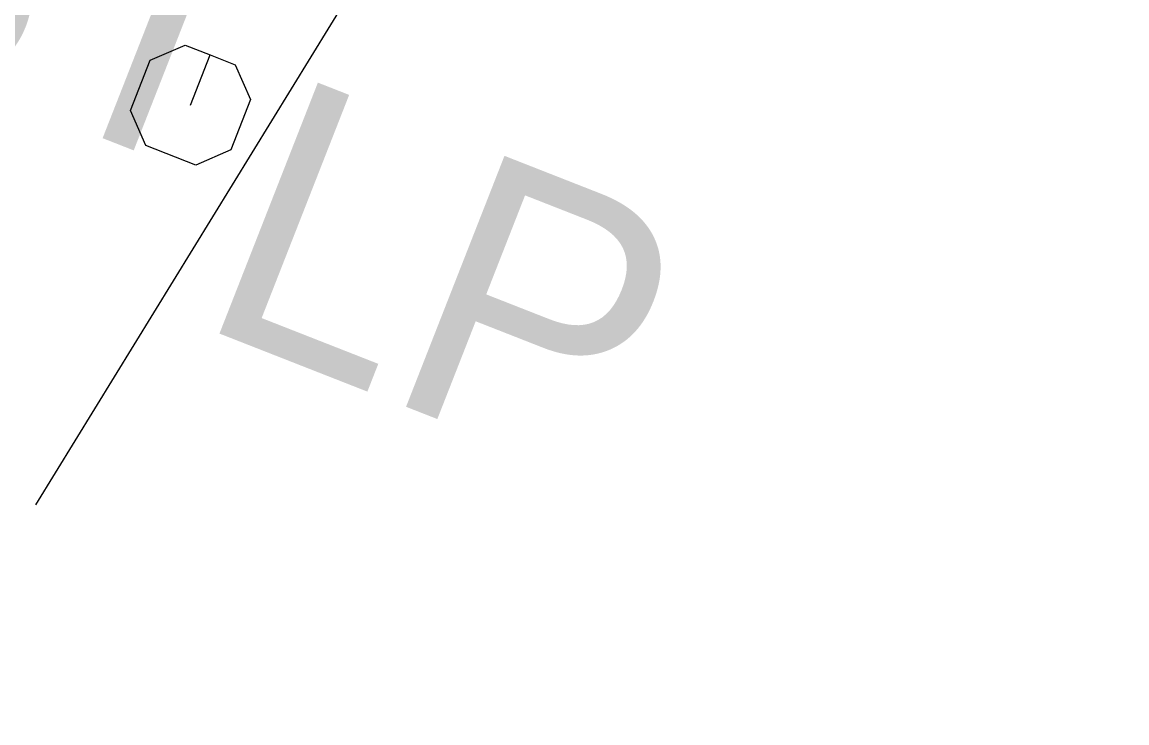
# Model space of a CAD drawing. Extents: x 421500 to 422711, y 436000 to 437000.
# Drawn here: x 421981.052 to 421984.741, y 436501.499 to 436503.839 of the extents above; entities that cross this region are included whole.
import ezdxf
from ezdxf.enums import TextEntityAlignment as Align

# ---------------------------------------------------------------- set-up
doc = ezdxf.new("R2010")
doc.units = 0
doc.layers.get('0').update_dxf_attribs({"color": 210})
doc.layers.add('716709-ExBase$0$LCCPoint Features', color=8, linetype='Continuous', lineweight=0)
doc.layers.add('716709-ExBase$0$LCCWalls', color=4, linetype='Continuous', lineweight=0)
doc.layers.add('Pr-KerbEdge', color=8, linetype='Continuous')
doc.styles.add('716709-ExBase$0$Style-WORKING', font='WORKING.shx')

# ---------------------------------------------------------------- blocks, each defined once
blk = doc.blocks.new('716709-ExBase$0$MSL1')
at = {"color": 0, "linetype": 'ByBlock', "lineweight": -2, "flags": 128}
blk.add_lwpolyline([(0, 0), (0, 1), (0.5, 1), (1, 0.5), (1, -0.5), (0.5, -1), (-0.5, -1), (-1, -0.5), (-1, 0.5), (-0.5, 1), (0, 1)], dxfattribs=at)

msp = doc.modelspace()

# ---------------------------------------------------------------- linework, layer by layer
at = {"layer": '716709-ExBase$0$LCCWalls', "flags": 128}
msp.add_lwpolyline([(421997.5751, 436496.9498), (421990.6178, 436500.9247), (421982.8876, 436505.179), (421982.3442, 436504.2582), (421981.0964, 436502.2276)], dxfattribs=at)
msp.add_lwpolyline([(421997.5751, 436496.9498), (421990.6178, 436500.9247), (421982.8876, 436505.179), (421982.3442, 436504.2582), (421981.0964, 436502.2276)], dxfattribs=at)
at = {"layer": 'Pr-KerbEdge'}
msp.add_arc((422086.9238, 436454.9562), 118.125, 133.732121, 133.732121, dxfattribs=at)

# ---------------------------------------------------------------- block references
at = {"layer": '716709-ExBase$0$LCCPoint Features', "xscale": 0.18, "yscale": 0.18, "zscale": 0.18, "rotation": 338.5807557840462}
msp.add_blockref('716709-ExBase$0$MSL1', (421981.6139, 436503.5623), dxfattribs=at)
msp.add_blockref('716709-ExBase$0$MSL1', (421981.6139, 436503.5623), dxfattribs=at)

# ---------------------------------------------------------------- texts
at = {"layer": '716709-ExBase$0$LCCPoint Features', "style": '716709-ExBase$0$Style-WORKING'}
for s, p in [('BT', (421980.6118, 436504.6964)), ('BT', (421980.6118, 436504.6964)), ('LP', (421981.9474, 436503.6732)), ('LP', (421981.9474, 436503.6732))]:
    msp.add_text(s, height=0.9, rotation=338.5808, dxfattribs=at).set_placement(p, align=Align.TOP_LEFT)

doc.saveas('drawing.dxf')
